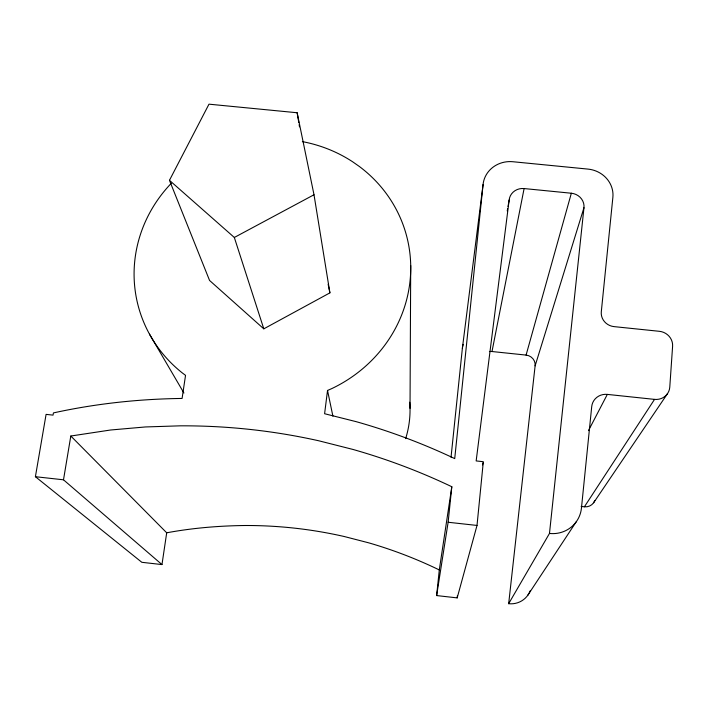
<?xml version="1.0" encoding="UTF-8"?>
<svg xmlns="http://www.w3.org/2000/svg" width="708" height="708" viewBox="0 0 708 708"><rect width="100%" height="100%" fill="white"/><g stroke="black" fill="none" stroke-linecap="round" stroke-linejoin="round"><path stroke-width="1.06" d="M410.021 408.312L410.711 265.491M70.809 436.022L166.699 532.797L161.973 564.577L63.499 479.803L70.809 436.022L110.59 430.004L145.432 426.951L180.328 425.827A752.153 683.901 -81 0 1 318.848 440.801L352.814 449.403A752.153 683.901 -81 0 1 451.81 486.732L439.296 569.94L436.632 595.57L457.182 597.888L477.015 525.442L483.316 461.705L476.157 460.926L509.158 200.019A13.788 12.912 6.9 0 1 524.106 188.558L571.347 193.231A13.841 12.93 10.1 0 1 583.967 207.701L549.479 533.443L508.671 603.694A21.249 20.833 45.1 0 0 530.257 590.711M457.182 597.888L457.403 595.693M451.031 457.253L462.359 348.424L483.077 184.487A27.497 25.7 5.8 0 1 512.937 161.734L588.047 169.106A27.143 25.284 10.6 0 1 612.871 197.346L601.296 311.803A13.903 13.133 17.5 0 0 614.022 326.618L659.405 331.309A14.293 13.487 21.7 0 1 672.6 346.274L669.777 387.143A14.408 13.656 24.4 0 1 654.537 399.383L584.392 506.804L581.135 506.441M436.632 595.57L448.129 522.256L451.81 486.732M483.077 184.487L454.722 458.607A744.568 680.406 -80.6 0 0 356.151 421.658L324.6 413.729L327.53 390.453L331.689 388.639A138.688 131.414 -13.1 0 0 359.452 166.557L352.646 161.787A138.688 131.414 -13.1 0 0 302.369 141.618M508.671 603.694L535.115 365.85L583.967 207.701M161.973 564.577L141.83 562.302L35.4 476.705L46.091 414.375L53.038 415.127L53.419 412.914C95.66 403.631 138.857 398.985 182.089 398.445L185.54 375.346L182.027 372.718A138.688 131.414 -13.1 0 1 171.274 183.319M507.247 210.904L507.627 208.727M508.008 206.55L509.158 200.019M489.405 351.584A9.956 9.585 10.1 0 1 491.998 351.522L524.106 188.558M482.546 464.917L483.06 462.775M535.115 365.85A9.992 9.593 13.8 0 0 526.088 355.089L571.347 193.231M169.46 180.31L208.984 104.173L297.148 112.749L314.007 194.753L329.901 292.864L263.801 328.839L209.559 280.448L169.46 180.31L234.33 237.472L263.801 328.839M588.454 430.641L607.331 394.4L654.537 399.383M527.672 595.446L576.135 521.938M593.623 502.76L667.387 393.807M234.33 237.472L314.007 194.753M166.699 532.797C192.549 528.009 218.825 525.814 245.101 525.504A510.556 474.015 -82.8 0 1 344.336 536.54L368.638 542.815A510.556 474.015 -82.8 0 1 439.296 569.94M491.998 351.522L526.088 355.089M35.4 476.705L63.499 479.803M448.129 522.256L477.015 525.442M149.521 334.194L183.921 393.02M327.53 390.453L332.91 416.207M328.149 284.306L329.901 292.864M297.148 112.749L298.776 122.511M299.139 124.679L299.502 126.847M594.835 500.45A10.301 9.956 31.7 0 1 584.392 506.804M462.359 348.424A19.877 19.107 8.6 0 1 463.253 344.371M409.72 402.206A99.97 97.076 -15.7 0 1 405.649 438.624M607.331 394.4A14.682 14.045 23.5 0 0 591.711 406.631L581.454 508.07A29.798 28.948 31 0 1 549.479 533.443"/></g></svg>
